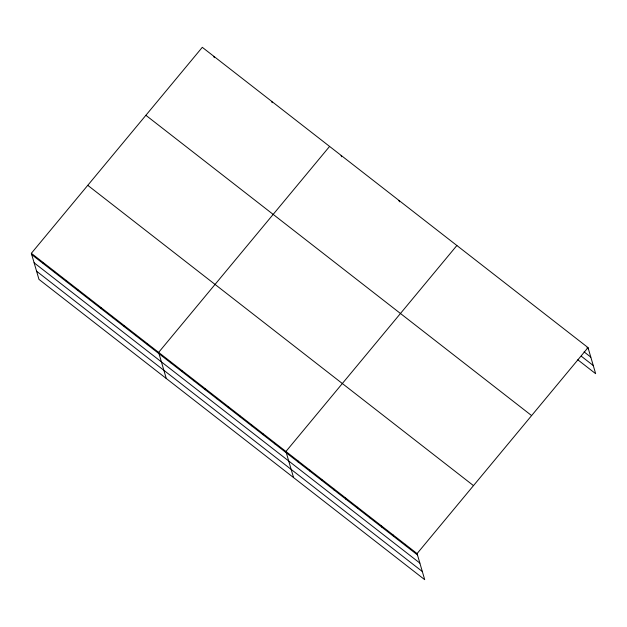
<?xml version="1.0" encoding="UTF-8"?>
<svg xmlns="http://www.w3.org/2000/svg" width="627" height="627" viewBox="0 0 627 627"><rect width="100%" height="100%" fill="white"/><g stroke="black" fill="none" stroke-linecap="round" stroke-linejoin="round"><path stroke-width="0.94" d="M31.35 253.308L417.08 553.586L424.706 579.677L38.976 279.391L31.35 253.308L202.294 47.323L588.024 347.609L595.65 373.692L577.765 359.773M329.583 146.42L158.639 352.398L166.265 378.481M456.871 245.51L285.928 451.495L293.561 477.578M417.08 553.586L588.024 347.609M586.919 347.789L588.416 348.949M584.098 351.896L590.799 357.116M581.339 356.246L593.26 365.525M145.879 115.297L531.61 415.583M87.764 185.333L473.487 485.619M31.742 254.64L417.472 554.926M34.132 262.807L419.855 563.093M36.593 271.225L422.316 571.51M399.015 200.468L399.407 201.808M341.159 155.425L341.55 156.766M405.16 544.307L405.544 545.647M271.726 101.378L272.118 102.71M393.231 535.027L393.623 536.359M381.31 525.747L381.702 527.08M369.389 516.46L369.781 517.8M357.468 507.18L357.86 508.521M345.54 497.901L345.932 499.233M213.862 56.336L214.254 57.668M333.619 488.621L334.011 489.953M321.698 479.334L322.09 480.674M309.777 470.054L310.169 471.394M297.856 460.774L298.24 462.107M274.36 442.482L274.751 443.822M262.784 433.476L263.175 434.809M251.215 424.463L251.607 425.804M239.647 415.458L240.031 416.79M228.071 406.453L228.463 407.785M216.503 397.44L216.887 398.78M204.927 388.434L205.319 389.767M193.359 379.421L193.743 380.761M181.783 370.416L182.175 371.748M170.215 361.411L170.607 362.743M147.071 343.392L147.463 344.725M135.495 334.379L135.887 335.719M123.927 325.374L124.318 326.706M112.351 316.361L112.742 317.701M100.782 307.355L101.174 308.696M89.206 298.35L89.598 299.682M77.638 289.337L78.03 290.677M66.062 280.332L66.454 281.664M54.494 271.319L54.886 272.659M42.918 262.313L43.31 263.646"/></g></svg>
